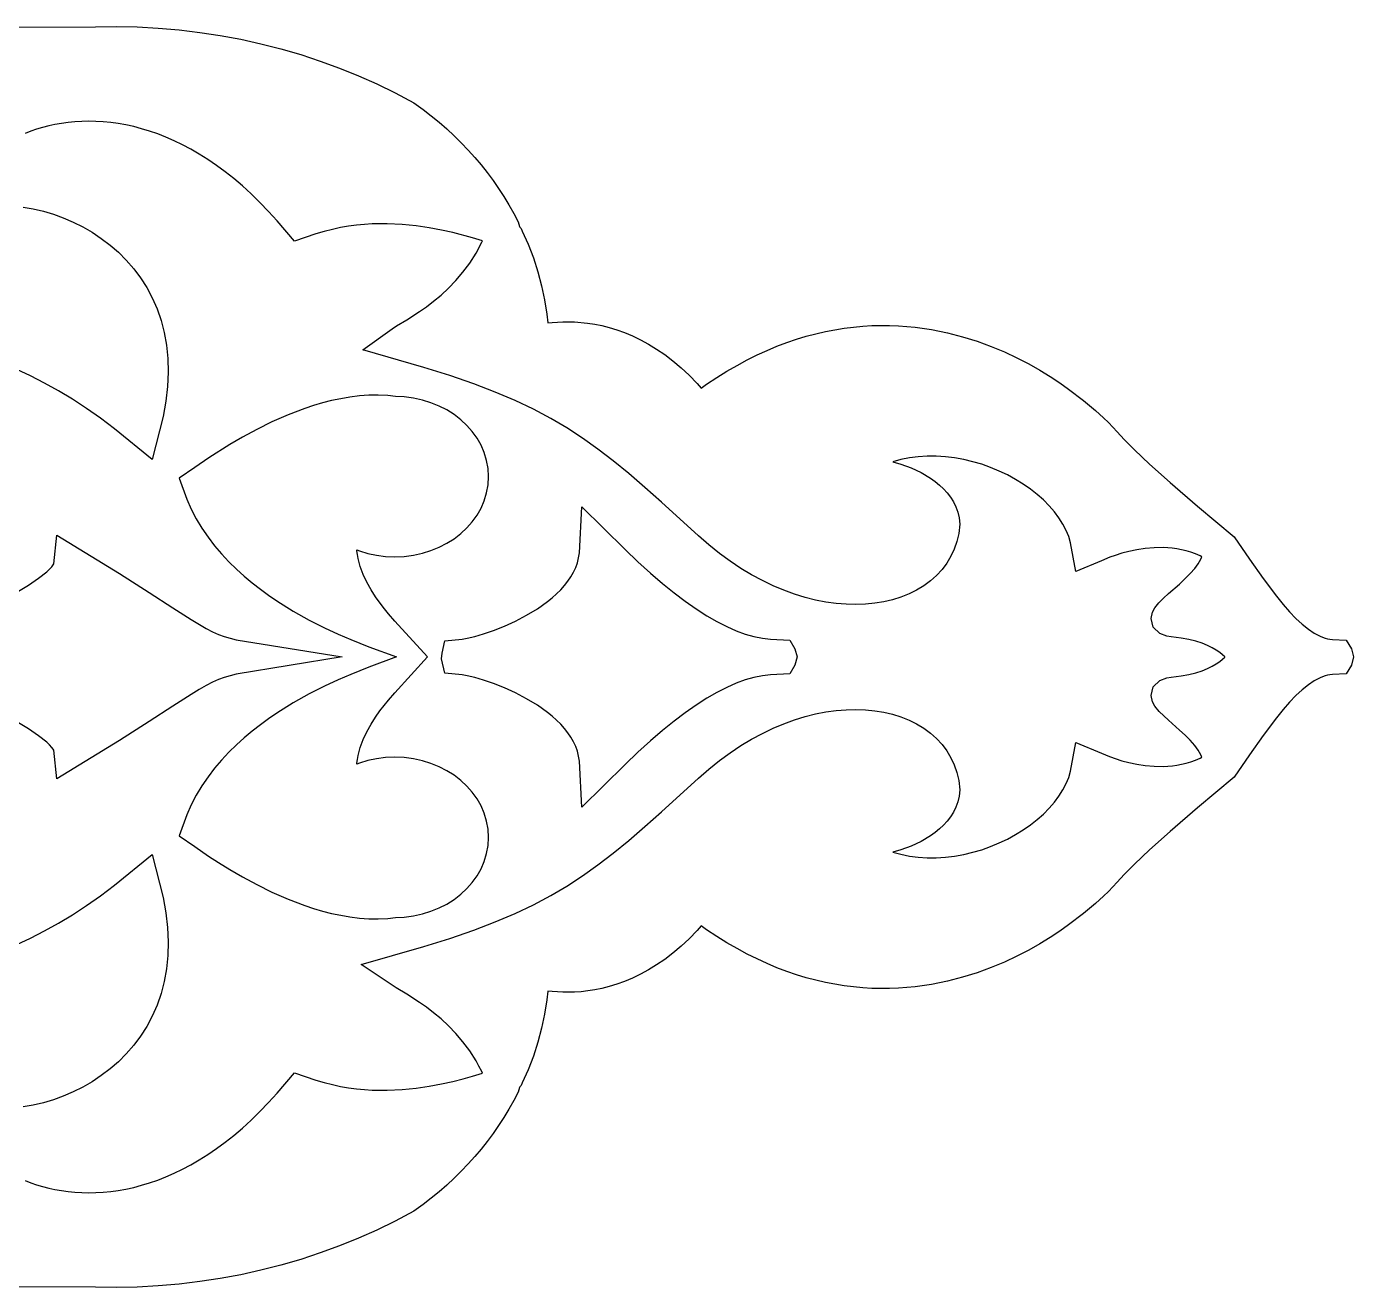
# Model space of a CAD drawing. Extents: x -200 to 200, y -45 to 45.
# Drawn here: x 105.3 to 200, y -45 to 45 of the extents above; entities that cross this region are included whole.
import ezdxf

# ---------------------------------------------------------------- set-up
doc = ezdxf.new("R2010")
doc.units = 0
doc.layers.add('COUCHE_1', color=18, linetype='CONTINUOUS')

msp = doc.modelspace()

# ---------------------------------------------------------------- linework, layer by layer
at = {"layer": 'COUCHE_1'}
for points in [[(71.213, 44.941), (110.236, 44.975), (111.71, 44.991), (113.21, 44.96), (114.705, 44.879), (116.193, 44.751), (117.672, 44.574), (119.14, 44.35), (120.596, 44.079), (122.038, 43.761), (123.465, 43.397), (124.876, 42.987), (126.268, 42.531), (127.64, 42.03), (128.99, 41.484), (130.318, 40.893), (131.62, 40.258), (132.96, 39.546), (133.614, 39.067), (134.192, 38.619), (134.753, 38.157), (135.297, 37.681), (135.824, 37.193), (136.333, 36.691), (136.824, 36.177), (137.298, 35.651), (137.752, 35.113), (138.188, 34.564), (138.605, 34.004), (139.003, 33.433), (139.38, 32.851), (139.738, 32.26), (140.075, 31.659), (140.383, 31.065), (140.493, 30.722), (140.525, 30.679), (140.601, 30.572), (140.682, 30.4), (141.105, 29.455), (141.481, 28.48), (141.803, 27.492), (142.071, 26.492), (142.284, 25.483), (142.441, 24.466), (142.503, 23.837), (142.813, 23.878), (143.571, 23.926), (144.424, 23.919), (145.346, 23.835), (145.858, 23.755), (146.372, 23.65), (146.9, 23.516), (147.441, 23.351), (147.993, 23.152), (148.554, 22.917), (149.123, 22.644), (149.697, 22.332), (150.275, 21.977), (150.856, 21.579), (151.437, 21.136), (152.018, 20.646), (152.597, 20.107), (153.174, 19.517), (153.461, 19.195), (153.838, 19.461), (154.566, 19.944), (155.291, 20.394), (156.012, 20.811), (156.731, 21.197), (157.446, 21.552), (158.157, 21.876), (158.864, 22.171), (159.566, 22.437), (160.264, 22.675), (160.957, 22.885), (161.644, 23.068), (162.325, 23.225), (163, 23.357), (163.669, 23.464), (164.33, 23.547), (164.984, 23.608), (165.63, 23.646), (166.267, 23.663), (166.896, 23.659), (167.527, 23.636), (168.727, 23.536), (169.898, 23.367), (171.028, 23.139), (172.113, 22.858), (173.153, 22.532), (174.145, 22.167), (175.089, 21.771), (175.983, 21.352), (176.826, 20.915), (177.617, 20.467), (178.355, 20.016), (179.038, 19.568), (179.671, 19.124), (180.744, 18.307), (181.585, 17.602), (182.173, 17.067), (182.514, 16.739), (183.134, 16.062), (183.636, 15.526), (184.377, 14.782), (185.443, 13.773), (186.912, 12.451), (188.859, 10.768), (191.493, 8.567), (192.583, 6.992), (193.556, 5.609), (194.513, 4.331), (194.977, 3.759), (195.44, 3.23), (195.897, 2.754), (196.344, 2.338), (196.78, 1.987), (197.199, 1.705), (197.616, 1.483), (197.788, 1.411), (197.971, 1.347), (198.15, 1.299), (198.324, 1.265), (198.496, 1.245), (199.481, 1.206), (199.851, 0.576), (200, 0.001), (199.851, -0.575), (199.481, -1.204), (198.496, -1.243), (198.324, -1.263), (198.15, -1.297), (197.971, -1.345), (197.788, -1.409), (197.616, -1.482), (197.199, -1.703), (196.78, -1.985), (196.344, -2.336), (195.897, -2.752), (195.44, -3.228), (194.977, -3.757), (194.513, -4.329), (193.556, -5.607), (192.583, -6.99), (191.493, -8.565), (188.859, -10.766), (186.912, -12.449), (185.443, -13.771), (184.377, -14.78), (183.636, -15.524), (183.134, -16.06), (182.514, -16.737), (182.173, -17.065), (181.585, -17.6), (180.744, -18.306), (179.671, -19.122), (179.038, -19.566), (178.355, -20.014), (177.617, -20.465), (176.826, -20.913), (175.983, -21.35), (175.089, -21.77), (174.145, -22.165), (173.153, -22.53), (172.113, -22.856), (171.028, -23.137), (169.898, -23.365), (168.727, -23.534), (167.527, -23.634), (166.896, -23.657), (166.267, -23.661), (165.63, -23.644), (164.984, -23.606), (164.33, -23.545), (163.669, -23.462), (163, -23.355), (162.325, -23.223), (161.644, -23.066), (160.957, -22.883), (160.264, -22.673), (159.566, -22.435), (158.864, -22.169), (158.157, -21.874), (157.446, -21.55), (156.731, -21.195), (156.012, -20.809), (155.291, -20.392), (154.566, -19.942), (153.838, -19.459), (153.461, -19.193), (153.174, -19.515), (152.597, -20.105), (152.018, -20.644), (151.437, -21.135), (150.856, -21.578), (150.275, -21.975), (149.697, -22.33), (149.123, -22.642), (148.554, -22.915), (147.993, -23.15), (147.441, -23.349), (146.9, -23.515), (146.372, -23.648), (145.858, -23.753), (145.361, -23.831), (144.882, -23.884), (144.408, -23.917), (143.571, -23.925), (142.813, -23.876), (142.503, -23.835), (142.441, -24.464), (142.284, -25.481), (142.071, -26.49), (141.803, -27.49), (141.481, -28.478), (141.105, -29.453), (140.682, -30.398), (140.601, -30.57), (140.525, -30.678), (140.493, -30.72), (140.383, -31.063), (140.075, -31.657), (139.738, -32.258), (139.38, -32.849), (139.003, -33.431), (138.605, -34.002), (138.188, -34.562), (137.752, -35.112), (137.298, -35.649), (136.824, -36.175), (136.333, -36.689), (135.824, -37.191), (135.297, -37.68), (134.753, -38.155), (134.192, -38.617), (133.614, -39.065), (132.96, -39.544), (131.62, -40.256), (130.318, -40.891), (128.99, -41.482), (127.64, -42.028), (126.268, -42.529), (124.876, -42.985), (123.465, -43.395), (122.038, -43.76), (120.596, -44.077), (119.14, -44.348), (117.672, -44.572), (116.193, -44.749), (114.705, -44.877), (113.21, -44.958), (111.71, -44.99), (110.236, -44.973), (71.213, -44.939)], [(105.222, -37.36), (105.62, -37.514), (106.032, -37.655), (106.457, -37.782), (106.894, -37.896), (107.344, -37.994), (107.805, -38.076), (108.277, -38.142), (108.76, -38.19), (109.253, -38.22), (109.756, -38.231), (110.269, -38.222), (110.791, -38.192), (111.321, -38.14), (111.86, -38.066), (112.408, -37.969), (112.963, -37.848), (113.525, -37.701), (114.095, -37.528), (114.671, -37.328), (115.254, -37.1), (115.843, -36.843), (116.437, -36.555), (117.037, -36.237), (117.641, -35.886), (118.249, -35.502), (118.862, -35.084), (119.477, -34.63), (120.094, -34.141), (120.714, -33.614), (121.335, -33.048), (121.957, -32.444), (122.579, -31.799), (123.201, -31.113), (124.426, -29.676), (125.965, -30.197), (126.554, -30.37), (127.139, -30.516), (127.719, -30.638), (128.294, -30.735), (128.863, -30.81), (129.425, -30.865), (129.979, -30.899), (130.526, -30.916), (131.053, -30.916), (132.108, -30.869), (133.105, -30.773), (134.047, -30.636), (134.928, -30.47), (135.741, -30.286), (136.478, -30.097), (137.134, -29.912), (137.85, -29.699), (137.798, -29.586), (137.598, -29.191), (137.392, -28.822), (136.934, -28.102), (136.451, -27.45), (135.943, -26.855), (135.421, -26.315), (134.892, -25.825), (134.365, -25.384), (133.849, -24.991), (133.359, -24.646), (132.445, -24.06), (131.698, -23.613), (129.192, -21.946), (133.671, -20.663), (135.529, -20.081), (137.22, -19.499), (138.765, -18.908), (140.181, -18.304), (141.491, -17.68), (142.716, -17.029), (143.876, -16.343), (144.993, -15.614), (146.087, -14.833), (147.18, -13.993), (148.289, -13.086), (149.433, -12.105), (150.63, -11.044), (153.272, -8.643), (154.009, -7.997), (154.764, -7.391), (155.525, -6.835), (156.289, -6.326), (157.056, -5.865), (157.823, -5.452), (158.589, -5.084), (159.353, -4.763), (160.112, -4.486), (160.866, -4.254), (161.612, -4.066), (162.349, -3.921), (163.076, -3.819), (163.79, -3.76), (164.49, -3.743), (165.174, -3.767), (165.841, -3.833), (166.487, -3.94), (167.112, -4.088), (167.712, -4.277), (168.285, -4.507), (168.829, -4.777), (169.339, -5.086), (169.814, -5.435), (170.248, -5.821), (170.639, -6.243), (170.983, -6.699), (171.277, -7.186), (171.518, -7.702), (171.705, -8.244), (171.835, -8.808), (171.918, -9.467), (171.86, -9.941), (171.764, -10.334), (171.625, -10.71), (171.449, -11.065), (171.239, -11.4), (170.999, -11.712), (170.735, -12.002), (170.449, -12.272), (170.145, -12.52), (169.811, -12.76), (169.151, -13.154), (168.434, -13.491), (167.692, -13.763), (167.138, -13.917), (167.71, -14.081), (168.324, -14.209), (168.95, -14.292), (169.587, -14.333), (170.233, -14.332), (170.884, -14.291), (171.536, -14.211), (172.188, -14.093), (172.836, -13.938), (173.475, -13.749), (174.102, -13.526), (174.715, -13.271), (175.309, -12.988), (175.881, -12.676), (176.427, -12.34), (176.944, -11.981), (177.429, -11.601), (177.879, -11.204), (178.29, -10.79), (178.661, -10.365), (178.987, -9.929), (179.268, -9.486), (179.501, -9.038), (179.685, -8.588), (179.819, -8.138), (180.197, -6.089), (182.016, -6.868), (182.601, -7.107), (183.478, -7.4), (183.982, -7.534), (184.545, -7.654), (185.144, -7.746), (185.77, -7.8), (186.415, -7.808), (187.09, -7.76), (187.404, -7.716), (187.735, -7.654), (188.067, -7.573), (188.398, -7.473), (188.729, -7.354), (189.06, -7.212), (189.185, -7.15), (189.167, -7.091), (189.118, -6.978), (188.927, -6.65), (188.669, -6.307), (188.346, -5.944), (187.979, -5.576), (187.588, -5.214), (186.795, -4.513), (186.125, -3.882), (185.829, -3.511), (185.664, -3.193), (185.566, -2.739), (185.717, -2.135), (186.188, -1.675), (186.675, -1.482), (186.993, -1.433), (187.7, -1.353), (188.263, -1.251), (188.762, -1.125), (189.202, -0.98), (189.587, -0.821), (189.922, -0.655), (190.211, -0.484), (190.457, -0.314), (190.665, -0.15), (190.824, -0.005), (190.83, 0.001), (190.824, 0.007), (190.665, 0.151), (190.457, 0.316), (190.211, 0.486), (189.922, 0.656), (189.587, 0.823), (189.202, 0.982), (188.762, 1.127), (188.263, 1.253), (187.7, 1.355), (186.993, 1.434), (186.675, 1.484), (186.188, 1.677), (185.717, 2.137), (185.566, 2.741), (185.664, 3.194), (185.829, 3.513), (186.115, 3.872), (186.447, 4.201), (186.805, 4.524), (187.579, 5.208), (188.354, 5.955), (188.669, 6.309), (188.927, 6.652), (189.118, 6.98), (189.167, 7.093), (189.185, 7.151), (189.06, 7.214), (188.729, 7.355), (188.398, 7.475), (188.067, 7.575), (187.735, 7.655), (187.404, 7.718), (187.074, 7.765), (186.745, 7.795), (186.432, 7.81), (185.77, 7.802), (185.144, 7.748), (184.545, 7.656), (183.982, 7.536), (183.466, 7.399), (183.005, 7.253), (182.615, 7.114), (182.016, 6.87), (180.197, 6.091), (179.819, 8.139), (179.685, 8.59), (179.501, 9.04), (179.268, 9.488), (178.987, 9.931), (178.661, 10.367), (178.29, 10.792), (177.879, 11.205), (177.429, 11.603), (176.944, 11.983), (176.427, 12.342), (175.881, 12.678), (175.309, 12.989), (174.715, 13.273), (174.102, 13.527), (173.475, 13.75), (172.836, 13.94), (172.188, 14.095), (171.536, 14.213), (170.884, 14.293), (170.233, 14.334), (169.587, 14.335), (168.95, 14.294), (168.324, 14.21), (167.71, 14.083), (167.138, 13.919), (167.692, 13.765), (168.434, 13.493), (169.151, 13.156), (169.811, 12.762), (170.145, 12.522), (170.449, 12.273), (170.735, 12.004), (170.999, 11.714), (171.239, 11.402), (171.449, 11.067), (171.625, 10.712), (171.764, 10.336), (171.86, 9.943), (171.918, 9.469), (171.835, 8.81), (171.705, 8.246), (171.518, 7.704), (171.277, 7.188), (170.983, 6.701), (170.639, 6.245), (170.248, 5.823), (169.814, 5.437), (169.339, 5.088), (168.829, 4.779), (168.285, 4.509), (167.712, 4.279), (167.112, 4.09), (166.487, 3.942), (165.841, 3.835), (165.174, 3.769), (164.49, 3.744), (163.79, 3.762), (163.076, 3.821), (162.349, 3.923), (161.612, 4.068), (160.866, 4.256), (160.112, 4.488), (159.353, 4.765), (158.589, 5.086), (157.823, 5.454), (157.056, 5.867), (156.289, 6.328), (155.525, 6.836), (154.764, 7.393), (154.009, 7.999), (153.272, 8.645), (150.63, 11.046), (149.433, 12.107), (148.289, 13.088), (147.18, 13.995), (146.087, 14.835), (144.993, 15.616), (143.876, 16.345), (142.716, 17.031), (141.491, 17.682), (140.181, 18.306), (138.765, 18.91), (137.22, 19.5), (135.529, 20.083), (133.671, 20.665), (129.311, 21.914), (131.403, 23.43), (131.714, 23.624), (132.445, 24.062), (133.359, 24.647), (133.849, 24.992), (134.365, 25.386), (134.892, 25.827), (135.421, 26.316), (135.943, 26.857), (136.451, 27.452), (136.934, 28.103), (137.386, 28.814), (137.803, 29.598), (137.85, 29.701), (137.142, 29.911), (135.733, 30.29), (134.928, 30.472), (134.047, 30.637), (133.105, 30.774), (132.108, 30.871), (131.053, 30.918), (130.526, 30.918), (129.979, 30.901), (129.425, 30.867), (128.863, 30.812), (128.294, 30.737), (127.719, 30.639), (127.139, 30.518), (126.554, 30.372), (125.965, 30.199), (124.426, 29.677), (123.201, 31.115), (122.579, 31.801), (121.957, 32.446), (121.335, 33.05), (120.714, 33.615), (120.094, 34.142), (119.477, 34.632), (118.862, 35.086), (118.249, 35.504), (117.641, 35.888), (117.037, 36.239), (116.437, 36.557), (115.843, 36.845), (115.254, 37.102), (114.671, 37.33), (114.095, 37.53), (113.525, 37.703), (112.963, 37.849), (112.408, 37.971), (111.86, 38.068), (111.321, 38.142), (110.791, 38.194), (110.269, 38.223), (109.756, 38.233), (109.253, 38.222), (108.76, 38.192), (108.277, 38.144), (107.805, 38.078), (107.344, 37.996), (106.894, 37.897), (106.457, 37.784), (106.032, 37.656), (105.62, 37.515), (105.222, 37.362)], [(105.075, 32.113), (105.794, 31.984), (106.512, 31.811), (107.228, 31.596), (107.937, 31.339), (108.637, 31.038), (109.324, 30.694), (109.994, 30.307), (110.644, 29.876), (111.269, 29.401), (111.867, 28.881), (112.432, 28.318), (112.961, 27.71), (113.45, 27.058), (113.893, 26.363), (114.288, 25.624), (114.631, 24.843), (114.916, 24.021), (115.142, 23.158), (115.304, 22.255), (115.399, 21.313), (115.424, 20.332), (115.376, 19.314), (115.253, 18.258), (115.051, 17.165), (114.282, 14.093), (111.594, 16.286), (110.592, 17.043), (109.589, 17.746), (108.587, 18.396), (107.588, 18.996), (106.593, 19.549), (105.607, 20.056), (104.63, 20.52)], [(104.625, 4.619), (105.453, 5.133), (106.17, 5.626), (106.753, 6.088), (106.959, 6.277), (107.12, 6.447), (107.223, 6.578), (107.263, 6.647), (107.48, 8.684), (111.957, 5.952), (114.07, 4.608), (115.742, 3.521), (117.063, 2.673), (118.137, 2.04), (118.586, 1.808), (119.012, 1.616), (119.423, 1.461), (119.837, 1.336), (120.276, 1.236), (127.827, 0.001), (120.276, -1.234), (119.837, -1.335), (119.423, -1.459), (119.012, -1.614), (118.586, -1.806), (118.128, -2.043), (117.626, -2.328), (117.071, -2.666), (115.742, -3.519), (114.07, -4.606), (111.957, -5.95), (107.48, -8.682), (107.263, -6.645), (107.223, -6.576), (107.12, -6.446), (106.959, -6.275), (106.753, -6.086), (106.17, -5.624), (105.453, -5.131), (104.625, -4.617)], [(104.63, -20.518), (105.607, -20.054), (106.593, -19.547), (107.588, -18.994), (108.587, -18.394), (109.589, -17.744), (110.592, -17.041), (111.594, -16.284), (114.282, -14.091), (115.051, -17.163), (115.253, -18.256), (115.376, -19.312), (115.424, -20.33), (115.399, -21.311), (115.304, -22.253), (115.142, -23.156), (114.916, -24.019), (114.631, -24.841), (114.288, -25.622), (113.893, -26.361), (113.45, -27.056), (112.961, -27.708), (112.432, -28.316), (111.867, -28.879), (111.269, -29.399), (110.644, -29.874), (109.994, -30.305), (109.324, -30.693), (108.637, -31.036), (107.937, -31.337), (107.228, -31.595), (106.512, -31.809), (105.794, -31.982), (105.075, -32.111)]]:
    msp.add_lwpolyline(points, dxfattribs=at)
for points in [[(133.93, 0.001), (131.591, 2.565), (131.132, 3.086), (130.848, 3.434), (130.536, 3.843), (130.215, 4.301), (129.9, 4.8), (129.605, 5.331), (129.344, 5.884), (129.131, 6.45), (128.971, 7.035), (128.921, 7.304), (128.887, 7.584), (128.884, 7.646), (129.081, 7.569), (129.677, 7.389), (130.297, 7.258), (130.937, 7.177), (131.595, 7.15), (132.269, 7.179), (132.927, 7.264), (133.563, 7.403), (134.174, 7.592), (134.757, 7.83), (135.307, 8.113), (135.821, 8.439), (136.297, 8.805), (136.731, 9.209), (137.119, 9.649), (137.458, 10.122), (137.743, 10.624), (137.972, 11.154), (138.14, 11.708), (138.244, 12.282), (138.279, 12.871), (138.244, 13.46), (138.14, 14.034), (137.972, 14.587), (137.743, 15.117), (137.458, 15.62), (137.119, 16.092), (136.731, 16.532), (136.297, 16.936), (135.821, 17.303), (135.307, 17.629), (134.757, 17.912), (134.174, 18.149), (133.563, 18.339), (132.927, 18.478), (132.269, 18.563), (131.64, 18.59), (131.091, 18.652), (130.412, 18.683), (129.735, 18.674), (129.062, 18.627), (128.394, 18.546), (127.734, 18.435), (127.081, 18.295), (126.437, 18.131), (125.802, 17.945), (125.17, 17.736), (123.972, 17.281), (122.821, 16.775), (121.738, 16.241), (120.734, 15.699), (119.813, 15.163), (118.313, 14.211), (117.323, 13.53), (116.21, 12.772), (116.744, 11.273), (117.062, 10.548), (117.423, 9.852), (117.825, 9.185), (118.263, 8.546), (118.733, 7.935), (119.231, 7.352), (119.752, 6.797), (120.294, 6.268), (120.852, 5.766), (121.423, 5.29), (122.003, 4.838), (122.589, 4.412), (123.185, 4.005), (124.347, 3.278), (125.485, 2.637), (126.566, 2.086), (127.56, 1.621), (128.448, 1.239), (129.743, 0.734), (131.724, 0.001), (129.743, -0.732), (128.448, -1.237), (127.56, -1.619), (126.566, -2.084), (125.485, -2.635), (124.347, -3.276), (123.185, -4.003), (122.589, -4.41), (122.003, -4.837), (121.423, -5.288), (120.852, -5.764), (120.294, -6.266), (119.752, -6.795), (119.231, -7.35), (118.733, -7.933), (118.263, -8.544), (117.825, -9.183), (117.423, -9.85), (117.062, -10.546), (116.744, -11.271), (116.21, -12.77), (117.323, -13.528), (118.306, -14.204), (119.007, -14.661), (119.82, -15.164), (120.734, -15.697), (121.738, -16.239), (122.821, -16.773), (123.972, -17.279), (125.17, -17.734), (125.802, -17.943), (126.437, -18.129), (127.081, -18.293), (127.734, -18.433), (128.394, -18.545), (129.062, -18.625), (129.735, -18.672), (130.412, -18.682), (131.091, -18.65), (131.64, -18.588), (132.269, -18.561), (132.927, -18.476), (133.563, -18.337), (134.174, -18.148), (134.757, -17.91), (135.307, -17.627), (135.821, -17.301), (136.297, -16.934), (136.731, -16.53), (137.119, -16.091), (137.458, -15.618), (137.743, -15.115), (137.972, -14.586), (138.14, -14.032), (138.244, -13.458), (138.279, -12.869), (138.244, -12.28), (138.14, -11.706), (137.972, -11.152), (137.743, -10.622), (137.458, -10.12), (137.119, -9.647), (136.731, -9.208), (136.297, -8.803), (135.821, -8.437), (135.307, -8.111), (134.757, -7.828), (134.174, -7.59), (133.563, -7.401), (132.927, -7.262), (132.269, -7.177), (131.595, -7.148), (130.937, -7.176), (130.297, -7.256), (129.677, -7.387), (129.081, -7.567), (128.884, -7.644), (128.887, -7.582), (128.921, -7.302), (128.971, -7.033), (129.131, -6.448), (129.344, -5.882), (129.605, -5.329), (129.9, -4.798), (130.215, -4.3), (130.531, -3.849), (131.139, -3.076), (131.591, -2.563)], [(144.93, 10.715), (148.025, 7.664), (148.941, 6.797), (149.828, 5.994), (150.687, 5.256), (151.519, 4.583), (152.323, 3.974), (153.101, 3.43), (153.852, 2.949), (154.576, 2.53), (155.275, 2.174), (155.948, 1.879), (156.595, 1.642), (157.219, 1.462), (157.82, 1.336), (158.401, 1.262), (159.781, 1.203), (160.149, 0.578), (160.299, 0.001), (160.149, -0.576), (159.781, -1.201), (158.401, -1.26), (157.82, -1.334), (157.219, -1.46), (156.595, -1.64), (155.948, -1.877), (155.275, -2.172), (154.576, -2.529), (153.852, -2.947), (153.101, -3.428), (152.323, -3.972), (151.519, -4.581), (150.687, -5.254), (149.828, -5.992), (148.941, -6.795), (148.025, -7.662), (144.93, -10.713), (144.765, -7.442), (144.71, -7.079), (144.62, -6.728), (144.498, -6.387), (144.344, -6.054), (144.159, -5.729), (143.944, -5.412), (143.701, -5.103), (143.432, -4.802), (143.138, -4.509), (142.821, -4.226), (142.485, -3.954), (142.131, -3.692), (141.771, -3.448), (140.991, -2.977), (140.199, -2.563), (139.408, -2.204), (138.643, -1.9), (137.928, -1.652), (137.293, -1.463), (136.767, -1.333), (136.398, -1.265), (135.156, -1.156), (134.934, -0.124), (134.966, 0.274), (135.156, 1.158), (136.398, 1.267), (136.767, 1.335), (137.293, 1.465), (137.928, 1.654), (138.643, 1.901), (139.408, 2.206), (140.199, 2.565), (140.991, 2.978), (141.771, 3.45), (142.131, 3.694), (142.485, 3.956), (142.821, 4.228), (143.138, 4.511), (143.432, 4.803), (143.701, 5.105), (143.944, 5.414), (144.159, 5.731), (144.344, 6.056), (144.498, 6.388), (144.62, 6.729), (144.71, 7.081), (144.765, 7.443)]]:
    msp.add_lwpolyline(points, close=True, dxfattribs=at)

doc.saveas('drawing.dxf')
